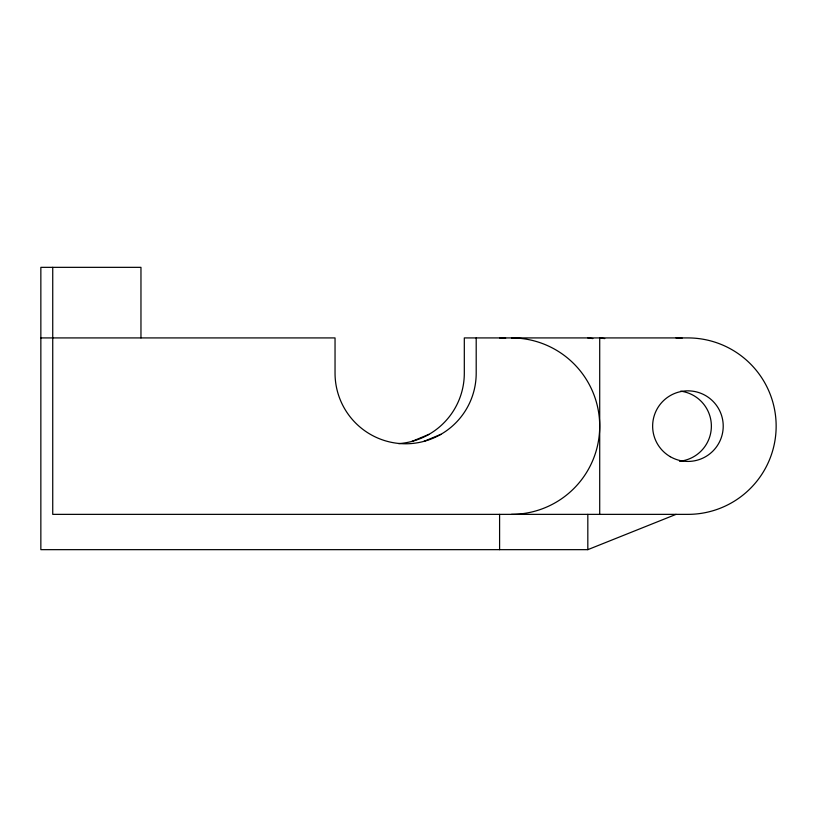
<?xml version="1.0" encoding="UTF-8"?>
<svg xmlns="http://www.w3.org/2000/svg" width="817" height="817" viewBox="0 0 817 817"><rect width="100%" height="100%" fill="white"/><g stroke="black" fill="none" stroke-linecap="round" stroke-linejoin="round"><path stroke-width="1.23" d="M412.003 441.384L429.017 434.338M423.89 441.384L440.914 434.338M140.963 337.921L140.963 267.343L40.85 267.343L40.85 549.657L587.821 549.657L676.037 514.363M40.85 337.921L335.041 337.921L335.041 373.216A70.579 70.579 0 0 0 405.62 443.784A70.579 70.579 0 0 0 476.199 373.216L476.199 337.921M604.754 338.585L599.709 337.921L599.709 514.363M587.821 337.921L592.856 338.585M587.821 514.363L587.821 549.657M499.595 514.363L499.595 549.657M52.737 267.343L52.737 514.363L687.924 514.363A88.226 88.226 0 0 0 776.15 426.147A88.226 88.226 0 0 0 687.924 337.921L464.311 337.921L464.311 373.216A70.579 70.579 0 0 1 398.635 443.621M680.643 391.159A35.284 35.284 0 0 1 679.489 461.268M499.595 337.921A88.226 88.226 0 0 1 505.652 338.136M676.037 337.921A88.226 88.226 0 0 1 682.093 338.136M511.483 337.921A88.226 88.226 0 0 1 599.709 426.147A88.226 88.226 0 0 1 511.483 514.363M670.287 456.703A35.284 35.284 0 0 0 723.219 426.147A35.284 35.284 0 0 0 670.287 395.581A35.284 35.284 0 0 0 670.287 456.703"/></g></svg>
